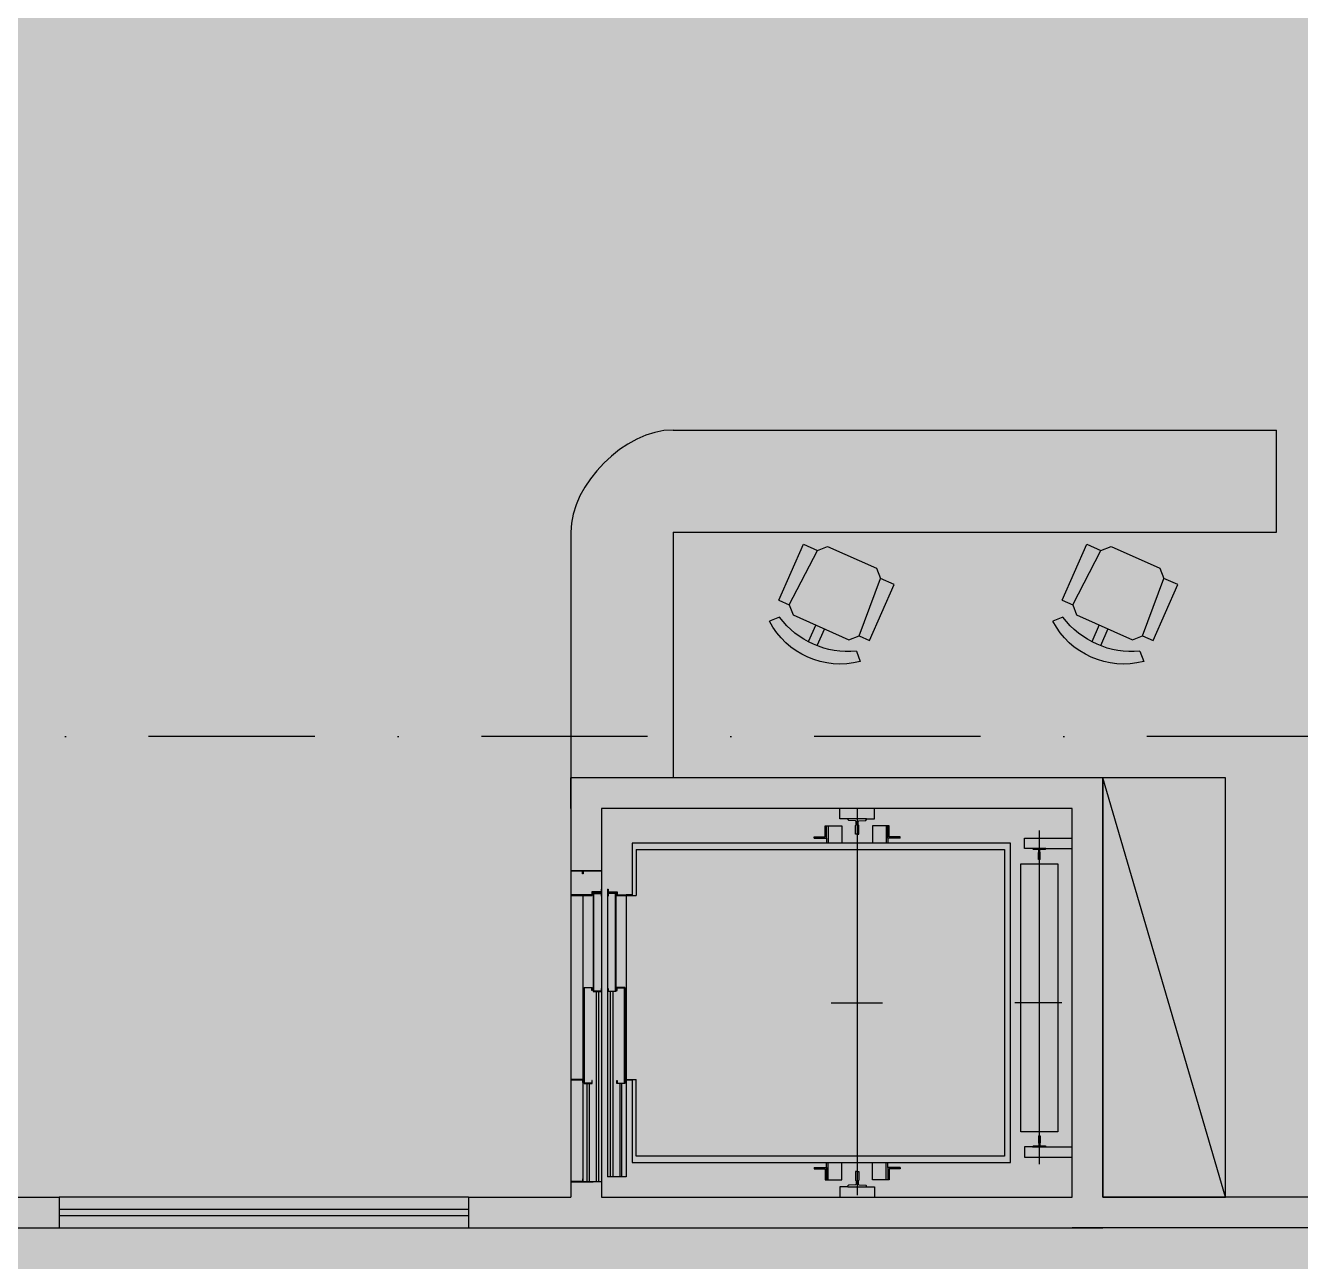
# Model space of a CAD drawing. Header units: centimetres. Extents: x 0 to 1099704, y -139216 to 99734.
# Drawn here: x 848150 to 848774, y -23243 to -22638 of the extents above; entities that cross this region are included whole.
import ezdxf

# ---------------------------------------------------------------- set-up
doc = ezdxf.new("R2010")
doc.units = ezdxf.units.CM
doc.header["$LTSCALE"] = 4
for name, pattern in [('DASHDOT', [25.4, 12.7, -6.35, 0, -6.35]), ('LTYPE_4', [112.5, 56.25, -56.25]), ('LTYPE_6', [168.75, 112.5, -28.125, 0, -28.125])]:
    doc.linetypes.add(name, pattern=pattern)
for name, color, linetype in [('0.1', 1, 'Continuous'), ('0.2', 2, 'Continuous'), ('0.4', 4, 'Continuous'), ('0.6', 6, 'Continuous'), ('08', 8, 'Continuous'), ('B-CORTE', 4, 'DASHDOT')]:
    doc.layers.add(name, color=color, linetype=linetype)

# ---------------------------------------------------------------- blocks, each defined once
blk = doc.blocks.new('cadeira31')
for p, q in [((533.98, 108.83), (525.49, 108.83)), ((533.98, 104.47), (525.55, 104.47))]:
    blk.add_line(p, q)
for points in [[(530.47, 126.45), (526.95, 129.96)], [(537.49, 129.96), (565.61, 129.96), (565.61, 122.93)], [(537.49, 124.69), (537.49, 129.96)], [(537.49, 89.55), (533.98, 93.06), (533.98, 121.18), (537.49, 124.69)], [(537.49, 124.69), (565.61, 122.93)], [(565.61, 91.31), (569.12, 94.82), (569.12, 119.42), (565.61, 122.93)], [(537.49, 84.28), (565.61, 84.28), (565.61, 91.31)], [(537.49, 89.55), (565.61, 91.31)], [(537.49, 84.28), (537.49, 89.55)], [(530.47, 87.79), (526.95, 84.28)]]:
    blk.add_lwpolyline(points)
for centre, radius, start, end in [((555.51, 107.12), 36.57, 141.34019, 218.65981), ((565.26, 107.12), 39.8, 150.9454, 209.0546)]:
    blk.add_arc(centre, radius, start, end)

msp = doc.modelspace()

# ---------------------------------------------------------------- hatches: boundary and pattern name
at = {"layer": '0.2', "true_color": 0x000000}
h = msp.add_hatch(color=18, dxfattribs=at)
h.dxf.hatch_style = 1
h.paths.add_polyline_path([(848166.984, -23211.036), (848116.984, -23211.036), (848116.984, -22985.897), (848101.984, -22985.897), (848101.984, -23211.036), (847966.984, -23211.036), (847966.984, -23226.036), (848116.984, -23226.036), (848166.984, -23226.036)])
h.paths.add_polyline_path([(848791.984, -23211.036), (848676.984, -23211.036), (848676.984, -23006.036), (848416.984, -23006.036), (848416.984, -23021.036), (848416.984, -23051.536), (848427.984, -23051.536), (848431.984, -23051.536), (848431.984, -23021.036), (848661.984, -23021.036), (848661.984, -23211.036), (848431.984, -23211.036), (848431.984, -23203.536), (848416.984, -23203.536), (848416.984, -23211.036), (848366.984, -23211.036), (848366.984, -23226.036), (848416.984, -23226.036), (848621.984, -23226.036), (848676.984, -23226.036), (848791.984, -23226.036)])
h.paths.add_polyline_path([(848976.984, -22985.897), (848961.984, -22985.897), (848961.984, -23211.036), (848951.984, -23211.036), (848951.984, -23226.036), (848961.984, -23226.036), (849026.984, -23226.036), (849026.984, -23211.036), (848976.984, -23211.036)])
h.paths.add_polyline_path([(849695.484, -23211.036), (849656.984, -23211.036), (849656.984, -22985.897), (849641.984, -22985.897), (849641.984, -23211.036), (849506.984, -23211.036), (849361.984, -23211.036), (849361.984, -23211.036), (849271.984, -23211.036), (849191.984, -23211.036), (849191.984, -22985.897), (849176.984, -22985.897), (849176.984, -23211.036), (849121.984, -23211.036), (849031.984, -23211.036), (849026.984, -23211.036), (849026.984, -23226.036), (849031.984, -23226.036), (849121.984, -23226.036), (849191.984, -23226.036), (849326.984, -23226.036), (849506.984, -23226.036), (849656.984, -23226.036), (849695.484, -23226.036)])
h.paths.add_polyline_path([(848976.984, -22923.95), (848976.984, -22919.95), (848976.984, -22851.036), (849176.984, -22851.036), (849176.984, -22861.036), (849191.984, -22861.036), (849191.984, -22851.036), (849201.984, -22851.036), (849512.587, -22851.036), (849512.587, -22836.036), (849201.984, -22836.036), (848961.984, -22836.036), (848961.984, -22851.036), (848961.984, -22985.897), (848976.984, -22985.897)])
at = {"layer": '0.4', "true_color": 0xf8f3ec}
h = msp.add_hatch(color=7, dxfattribs=at)
h.dxf.hatch_style = 1
h.paths.add_polyline_path([(861342.461, -28259.322), (861342.461, -19037.773), (839953.654, -19037.773), (839953.654, -28259.322)])

# ---------------------------------------------------------------- linework, layer by layer
at = {"layer": '0.1'}
msp.add_line((848416.984, -23051.536), (848416.984, -23203.536), dxfattribs=at)
at = {"layer": '0.2'}
for p, q in [((848761.984, -22886.036), (848761.984, -22836.036)), ((848416.984, -22886.036), (848416.984, -23006.036)), ((848466.984, -22886.036), (848466.984, -23006.036)), ((848736.984, -23211.036), (848676.984, -23006.036)), ((848366.984, -23211.036), (848166.984, -23211.036)), ((848366.984, -23217.036), (848166.984, -23217.036)), ((848166.984, -23220.036), (848366.984, -23220.036)), ((848166.984, -23226.036), (848366.984, -23226.036))]:
    msp.add_line(p, q, dxfattribs=at)
for points in [[(848466.984, -22836.036), (848761.984, -22836.036)], [(848466.984, -22886.036), (848761.984, -22886.036)]]:
    msp.add_lwpolyline(points, dxfattribs=at)
msp.add_lwpolyline([(848736.984, -23211.036), (848736.984, -23006.036), (848676.984, -23006.036), (848676.984, -23211.036)], close=True, dxfattribs=at)
msp.add_open_spline([(848466.984, -22836.036), (848443.414, -22836.036), (848416.984, -22862.465), (848416.984, -22886.036)], degree=3, dxfattribs=at)
at = {"layer": '0.6'}
for p, q in [((848431.984, -23051.536), (848416.984, -23051.536)), ((848431.984, -23203.536), (848416.984, -23203.536)), ((848116.984, -23211.036), (848166.984, -23211.036)), ((848166.984, -23211.036), (848166.984, -23226.036)), ((848366.984, -23211.036), (848416.984, -23211.036)), ((848366.984, -23211.036), (848366.984, -23226.036)), ((848116.984, -23226.036), (848166.984, -23226.036)), ((848366.984, -23226.036), (848416.984, -23226.036))]:
    msp.add_line(p, q, dxfattribs=at)
for points in [[(848416.984, -23006.036), (848416.984, -23051.536)], [(848676.984, -23211.036), (848676.984, -23006.036), (848416.984, -23006.036)], [(848416.984, -23021.036), (848416.984, -23006.036)], [(848431.984, -23203.536), (848431.984, -23211.036), (848661.984, -23211.036), (848661.984, -23021.036), (848431.984, -23021.036), (848431.984, -23051.536)], [(848416.984, -23203.536), (848416.984, -23211.036)], [(848791.984, -23211.036), (848676.984, -23211.036)], [(848416.984, -23226.036), (848621.984, -23226.036)], [(848621.984, -23226.036), (848676.984, -23226.036)], [(848791.984, -23226.036), (848661.984, -23226.036)]]:
    msp.add_lwpolyline(points, dxfattribs=at)
at = {"layer": '08', "color": 253}
for p, q in [((848548.484, -23026.036), (848548.484, -23021.036)), ((848565.484, -23026.036), (848565.484, -23021.036)), ((848541.384, -23029.536), (848549.484, -23029.536)), ((848541.384, -23034.936), (848541.384, -23029.536)), ((848541.984, -23035.536), (848541.984, -23029.536)), ((848552.484, -23026.036), (848548.484, -23026.036)), ((848549.484, -23029.536), (848549.484, -23035.536)), ((848552.484, -23026.036), (848552.484, -23026.486)), ((848556.984, -23026.036), (848552.484, -23026.036)), ((848552.834, -23026.853), (848552.484, -23026.486)), ((848556.185, -23027.018), (848552.834, -23026.853)), ((848556.534, -23028.986), (848556.184, -23029.336)), ((848556.184, -23033.536), (848556.184, -23029.336)), ((848556.185, -23027.018), (848556.534, -23027.386)), ((848556.534, -23028.986), (848556.534, -23027.386)), ((848561.484, -23026.036), (848556.984, -23026.036)), ((848557.434, -23027.386), (848557.784, -23027.018)), ((848557.434, -23028.986), (848557.434, -23027.386)), ((848557.434, -23028.986), (848557.784, -23029.336)), ((848557.784, -23027.018), (848561.135, -23026.853)), ((848557.784, -23033.536), (848557.784, -23029.336)), ((848561.135, -23026.853), (848561.484, -23026.486)), ((848561.484, -23026.036), (848561.484, -23026.486)), ((848561.484, -23026.036), (848565.484, -23026.036)), ((848564.484, -23029.536), (848564.484, -23035.536)), ((848572.584, -23029.536), (848564.484, -23029.536)), ((848571.984, -23035.536), (848571.984, -23029.536)), ((848572.584, -23034.936), (848572.584, -23029.536)), ((848446.984, -23038.036), (848446.984, -23063.336)), ((848631.984, -23038.036), (848446.984, -23038.036)), ((848535.984, -23034.936), (848541.384, -23034.936)), ((848535.984, -23035.536), (848535.984, -23034.936)), ((848535.984, -23035.536), (848541.984, -23035.536)), ((848541.984, -23035.536), (848541.984, -23038.036)), ((848549.484, -23035.536), (848549.484, -23038.036)), ((848556.984, -23033.536), (848556.184, -23033.536)), ((848556.984, -23033.536), (848557.784, -23033.536)), ((848564.484, -23035.536), (848564.484, -23038.036)), ((848577.984, -23035.536), (848571.984, -23035.536)), ((848571.984, -23035.536), (848571.984, -23038.036)), ((848577.984, -23034.936), (848572.584, -23034.936)), ((848577.984, -23035.536), (848577.984, -23034.936)), ((848631.984, -23194.036), (848631.984, -23038.036)), ((848638.734, -23035.636), (848661.984, -23035.636)), ((848638.734, -23040.636), (848638.734, -23035.636)), ((848448.984, -23041.036), (848628.984, -23041.036)), ((848448.984, -23041.036), (848448.984, -23063.536)), ((848628.984, -23041.036), (848628.984, -23191.036)), ((848642.734, -23040.636), (848638.734, -23040.636)), ((848643.134, -23041.036), (848642.734, -23040.636)), ((848649.234, -23040.636), (848642.734, -23040.636)), ((848645.784, -23041.036), (848643.134, -23041.036)), ((848645.584, -23042.536), (848645.784, -23042.336)), ((848645.584, -23046.036), (848645.584, -23042.536)), ((848645.784, -23042.336), (848645.784, -23041.036)), ((848648.834, -23041.036), (848646.184, -23041.036)), ((848646.184, -23042.336), (848646.184, -23041.036)), ((848646.184, -23042.336), (848646.384, -23042.536)), ((848646.384, -23046.036), (848646.384, -23042.536)), ((848648.834, -23041.036), (848649.234, -23040.636)), ((848649.234, -23040.636), (848661.984, -23040.636)), ((848636.984, -23179.036), (848636.984, -23048.036)), ((848636.984, -23048.036), (848654.984, -23048.036)), ((848646.384, -23046.036), (848645.584, -23046.036)), ((848654.984, -23048.036), (848654.984, -23179.036)), ((848416.984, -23051.536), (848427.984, -23051.536)), ((848416.984, -23051.536), (848431.984, -23051.536)), ((848422.784, -23051.736), (848417.184, -23051.736)), ((848422.784, -23053.036), (848422.784, -23051.736)), ((848422.984, -23053.036), (848422.784, -23053.036)), ((848422.984, -23051.536), (848431.984, -23051.536)), ((848422.984, -23051.536), (848422.984, -23053.036)), ((848431.984, -23051.536), (848431.984, -23060.536)), ((848427.284, -23061.836), (848427.284, -23063.336)), ((848431.784, -23061.836), (848427.284, -23061.836)), ((848427.484, -23062.036), (848431.984, -23062.036)), ((848427.484, -23063.536), (848427.484, -23062.036)), ((848427.984, -23062.336), (848427.984, -23110.536)), ((848431.984, -23062.336), (848427.984, -23062.336)), ((848428.184, -23062.536), (848431.784, -23062.536)), ((848428.184, -23110.336), (848428.184, -23062.536)), ((848431.784, -23060.536), (848431.784, -23061.836)), ((848431.984, -23060.536), (848431.784, -23060.536)), ((848431.784, -23062.536), (848431.784, -23063.836)), ((848431.984, -23060.536), (848431.984, -23203.536)), ((848434.984, -23060.536), (848435.184, -23060.536)), ((848434.984, -23060.536), (848434.984, -23201.036)), ((848439.484, -23062.036), (848434.984, -23062.036)), ((848434.984, -23062.336), (848438.984, -23062.336)), ((848435.184, -23060.536), (848435.184, -23061.836)), ((848435.184, -23061.836), (848439.684, -23061.836)), ((848435.184, -23062.536), (848435.184, -23063.836)), ((848438.784, -23062.536), (848435.184, -23062.536)), ((848438.784, -23110.336), (848438.784, -23062.536)), ((848438.984, -23062.336), (848438.984, -23110.536)), ((848439.484, -23063.536), (848439.484, -23062.036)), ((848439.684, -23061.836), (848439.684, -23063.336)), ((848416.984, -23063.536), (848427.484, -23063.536)), ((848427.284, -23063.336), (848417.184, -23063.336)), ((848422.984, -23203.536), (848422.984, -23063.536)), ((848431.784, -23063.836), (848431.984, -23063.836)), ((848435.184, -23063.836), (848434.984, -23063.836)), ((848439.484, -23063.536), (848443.984, -23063.536)), ((848439.684, -23063.336), (848443.984, -23063.336)), ((848446.984, -23063.336), (848443.984, -23063.336)), ((848443.984, -23063.536), (848443.984, -23201.036)), ((848443.984, -23063.536), (848448.984, -23063.536)), ((848423.484, -23108.536), (848423.484, -23155.536)), ((848423.484, -23108.536), (848427.484, -23108.536)), ((848423.684, -23155.336), (848423.684, -23108.736)), ((848427.284, -23108.736), (848423.684, -23108.736)), ((848427.284, -23110.036), (848427.284, -23108.736)), ((848427.484, -23110.036), (848427.284, -23110.036)), ((848427.484, -23108.536), (848427.484, -23110.036)), ((848427.984, -23110.536), (848431.984, -23110.536)), ((848431.784, -23110.336), (848428.184, -23110.336)), ((848429.484, -23203.536), (848429.484, -23110.536)), ((848430.484, -23110.536), (848430.484, -23203.536)), ((848431.784, -23109.036), (848431.784, -23110.336)), ((848431.984, -23109.036), (848431.784, -23109.036)), ((848434.984, -23109.036), (848435.184, -23109.036)), ((848438.984, -23110.536), (848434.984, -23110.536)), ((848435.184, -23109.036), (848435.184, -23110.336)), ((848435.184, -23110.336), (848438.784, -23110.336)), ((848436.484, -23201.036), (848436.484, -23110.536)), ((848437.484, -23110.536), (848437.484, -23201.036)), ((848439.484, -23108.536), (848439.484, -23110.036)), ((848443.484, -23108.536), (848439.484, -23108.536)), ((848439.484, -23110.036), (848439.684, -23110.036)), ((848439.684, -23108.736), (848443.284, -23108.736)), ((848439.684, -23110.036), (848439.684, -23108.736)), ((848443.284, -23155.336), (848443.284, -23108.736)), ((848443.484, -23108.536), (848443.484, -23155.536)), ((848416.984, -23153.536), (848416.984, -23203.536)), ((848422.984, -23153.536), (848416.984, -23153.536)), ((848417.184, -23153.736), (848422.784, -23153.736)), ((848417.184, -23203.336), (848417.184, -23153.736)), ((848422.784, -23153.736), (848422.784, -23155.036)), ((848422.784, -23155.036), (848422.984, -23155.036)), ((848423.484, -23155.536), (848427.484, -23155.536)), ((848427.284, -23155.336), (848423.684, -23155.336)), ((848424.984, -23203.536), (848424.984, -23155.536)), ((848425.984, -23155.536), (848425.984, -23203.536)), ((848427.284, -23154.036), (848427.284, -23155.336)), ((848427.484, -23154.036), (848427.284, -23154.036)), ((848427.484, -23155.536), (848427.484, -23154.036)), ((848439.484, -23154.036), (848439.684, -23154.036)), ((848439.484, -23155.536), (848439.484, -23154.036)), ((848443.484, -23155.536), (848439.484, -23155.536)), ((848439.684, -23154.036), (848439.684, -23155.336)), ((848439.684, -23155.336), (848443.284, -23155.336)), ((848440.984, -23155.536), (848440.984, -23201.036)), ((848441.984, -23201.036), (848441.984, -23155.536)), ((848443.984, -23153.536), (848448.984, -23153.536)), ((848443.984, -23155.036), (848444.184, -23155.036)), ((848444.184, -23153.736), (848446.984, -23153.736)), ((848444.184, -23155.036), (848444.184, -23153.736)), ((848446.984, -23153.736), (848446.984, -23194.036)), ((848448.984, -23191.036), (848448.984, -23153.536)), ((848628.984, -23161.97), (848628.984, -23161.97)), ((848654.984, -23179.036), (848636.984, -23179.036)), ((848645.584, -23181.036), (848645.584, -23184.536)), ((848645.584, -23181.036), (848646.384, -23181.036)), ((848646.384, -23181.036), (848646.384, -23184.536)), ((848638.734, -23186.436), (848638.734, -23191.436)), ((848642.734, -23186.436), (848638.734, -23186.436)), ((848643.134, -23186.036), (848642.734, -23186.436)), ((848642.734, -23186.436), (848649.234, -23186.436)), ((848643.134, -23186.036), (848645.784, -23186.036)), ((848645.784, -23184.736), (848645.584, -23184.536)), ((848645.784, -23184.736), (848645.784, -23186.036)), ((848646.384, -23184.536), (848646.184, -23184.736)), ((848646.184, -23184.736), (848646.184, -23186.036)), ((848646.184, -23186.036), (848648.834, -23186.036)), ((848648.834, -23186.036), (848649.234, -23186.436)), ((848649.234, -23186.436), (848661.984, -23186.436)), ((848446.984, -23194.036), (848631.984, -23194.036)), ((848628.984, -23191.036), (848448.984, -23191.036)), ((848541.984, -23196.536), (848541.984, -23194.036)), ((848549.484, -23196.536), (848549.484, -23194.036)), ((848564.484, -23196.536), (848564.484, -23194.036)), ((848571.984, -23196.536), (848571.984, -23194.036)), ((848638.734, -23191.436), (848661.984, -23191.436)), ((848535.984, -23196.536), (848535.984, -23197.136)), ((848535.984, -23196.536), (848541.984, -23196.536)), ((848535.984, -23197.136), (848541.384, -23197.136)), ((848541.384, -23197.136), (848541.384, -23202.536)), ((848541.984, -23196.536), (848541.984, -23202.536)), ((848549.484, -23202.536), (848549.484, -23196.536)), ((848556.184, -23198.536), (848556.184, -23202.736)), ((848556.984, -23198.536), (848556.184, -23198.536)), ((848556.984, -23198.536), (848557.784, -23198.536)), ((848557.784, -23198.536), (848557.784, -23202.736)), ((848564.484, -23202.536), (848564.484, -23196.536)), ((848571.984, -23196.536), (848571.984, -23202.536)), ((848577.984, -23196.536), (848571.984, -23196.536)), ((848572.584, -23197.136), (848572.584, -23202.536)), ((848577.984, -23197.136), (848572.584, -23197.136)), ((848577.984, -23196.536), (848577.984, -23197.136)), ((848416.984, -23203.536), (848427.984, -23203.536)), ((848431.984, -23203.536), (848416.984, -23203.536)), ((848422.784, -23203.336), (848417.184, -23203.336)), ((848422.784, -23202.036), (848422.784, -23203.336)), ((848422.984, -23202.036), (848422.784, -23202.036)), ((848431.984, -23203.536), (848422.984, -23203.536)), ((848443.984, -23201.036), (848434.984, -23201.036)), ((848541.384, -23202.536), (848549.484, -23202.536)), ((848552.484, -23206.036), (848548.484, -23206.036)), ((848548.484, -23206.036), (848548.484, -23211.036)), ((848552.834, -23205.218), (848552.484, -23205.586)), ((848552.484, -23206.036), (848552.484, -23205.586)), ((848552.484, -23206.036), (848556.984, -23206.036)), ((848556.185, -23205.053), (848552.834, -23205.218)), ((848556.534, -23203.086), (848556.184, -23202.736)), ((848556.534, -23204.686), (848556.185, -23205.053)), ((848556.534, -23203.086), (848556.534, -23204.686)), ((848556.984, -23206.036), (848561.484, -23206.036)), ((848557.434, -23203.086), (848557.784, -23202.736)), ((848557.434, -23203.086), (848557.434, -23204.686)), ((848557.784, -23205.053), (848557.434, -23204.686)), ((848557.784, -23205.053), (848561.135, -23205.218)), ((848561.135, -23205.218), (848561.484, -23205.586)), ((848561.484, -23206.036), (848561.484, -23205.586)), ((848561.484, -23206.036), (848565.484, -23206.036)), ((848572.584, -23202.536), (848564.484, -23202.536)), ((848565.484, -23206.036), (848565.484, -23211.036))]:
    msp.add_line(p, q, dxfattribs=at)
at = {"layer": '08', "color": 253, "linetype": 'LTYPE_6'}
for p, q in [((848556.984, -23021.036), (848556.984, -23210.065)), ((848645.984, -23031.759), (848645.984, -23194.935)), ((848544.193, -23116.036), (848569.423, -23116.036)), ((848657.038, -23116.036), (848634.102, -23116.036))]:
    msp.add_line(p, q, dxfattribs=at)
at = {"layer": '08', "color": 253, "linetype": 'LTYPE_4'}
for p, q in [((848542.834, -23029.536), (848542.834, -23035.536)), ((848571.134, -23029.536), (848571.134, -23035.536)), ((848542.834, -23035.536), (848542.834, -23038.036)), ((848571.134, -23035.536), (848571.134, -23038.036)), ((848542.834, -23196.536), (848542.834, -23194.036)), ((848571.134, -23196.536), (848571.134, -23194.036)), ((848542.834, -23202.536), (848542.834, -23196.536)), ((848571.134, -23202.536), (848571.134, -23196.536))]:
    msp.add_line(p, q, dxfattribs=at)
at = {"layer": 'B-CORTE', "ltscale": 1.6}
msp.add_line((857238.195, -22985.897), (843929.85, -22985.897), dxfattribs=at)

# ---------------------------------------------------------------- block references
at = {"layer": '0.2', "xscale": -1.062924631088128, "yscale": 1.062924631088128, "zscale": 1.062924631088128, "rotation": 246.093984296178}
for p in [(848205.204, -23405.223), (848343.762, -23405.223)]:
    msp.add_blockref('cadeira31', p, dxfattribs=at)

doc.saveas('drawing.dxf')
